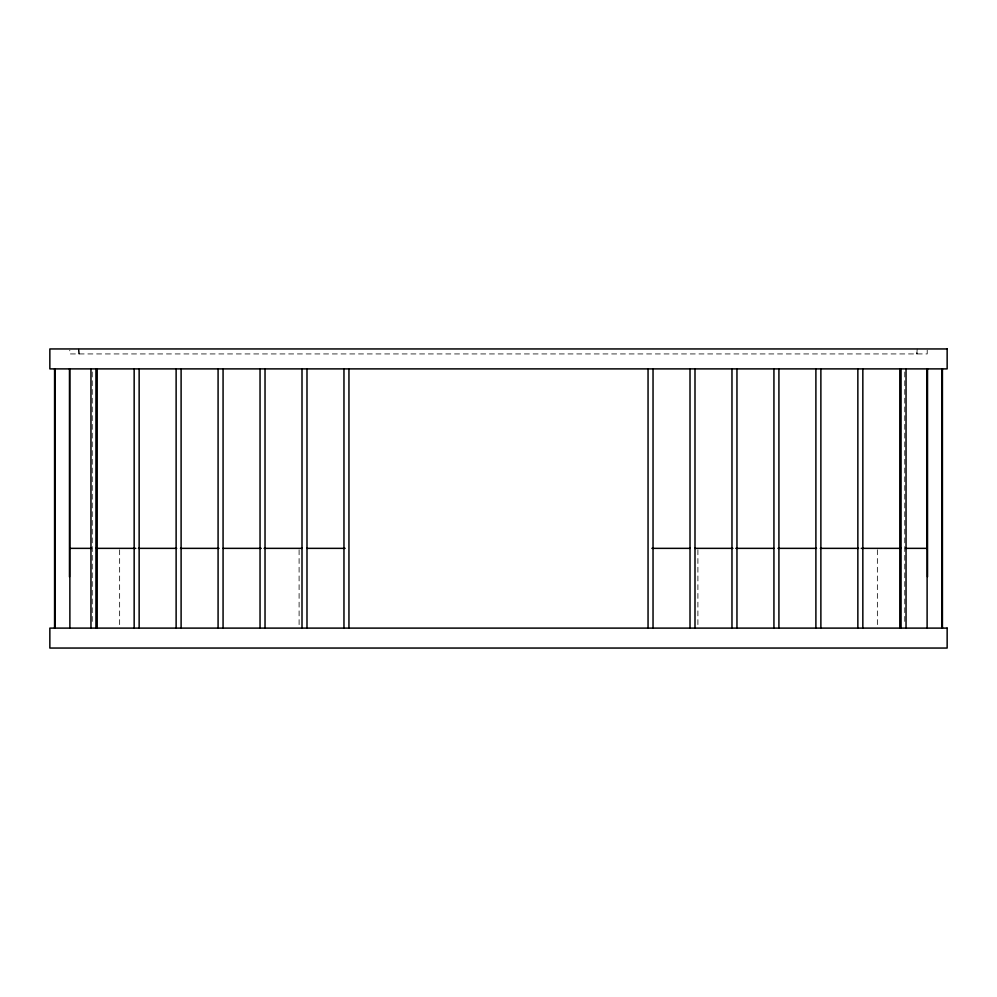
<?xml version="1.0" encoding="UTF-8"?>
<svg xmlns="http://www.w3.org/2000/svg" width="997" height="997" viewBox="0 0 997 997"><rect width="100%" height="100%" fill="white"/><g stroke="black" fill="none" stroke-linecap="round" stroke-linejoin="round"><path stroke-width="0.75" stroke-dasharray="4.99 3.74" d="M916.866 353.935L917.19 348.95L916.854 353.935M78.95 348.95L79.448 353.935M78.364 348.95L78.613 353.935M927.21 350.196L927.21 353.935L69.79 353.935L69.79 350.196M904.778 371.993L904.778 625.007M877.36 549.771L877.36 628.11M697.9 549.771L697.9 628.11M299.1 549.771L299.1 628.11M119.64 549.771L119.64 628.11M92.223 371.993L92.223 625.007"/><path stroke-width="1.5" d="M69.79 548.35L91.724 548.35M95.911 548.35L135.829 548.35M138.384 548.35L176.718 548.35M180.457 548.35L219.041 548.35M223.029 548.35L261.251 548.35M264.068 548.35L302.265 548.35M306.789 548.35L345.124 548.35M651.876 548.35L690.211 548.35M694.735 548.35L732.932 548.35M735.749 548.35L773.971 548.35M777.959 548.35L816.543 548.35M820.282 548.35L858.616 548.35M861.171 548.35L901.089 548.35M905.276 548.35L927.21 548.35M942.427 368.89L942.427 628.11M942.165 368.89L942.165 628.11M942.003 368.89L942.003 628.11M927.522 368.89L927.522 576.889M927.21 368.89L927.21 548.948M927.11 368.89L927.11 628.11M906.036 368.89L906.036 628.11M901.064 368.89L901.064 628.11M899.805 368.89L899.805 628.11M862.841 368.89L862.841 628.11M857.856 368.89L857.856 628.11M820.88 368.89L820.88 628.11M815.895 368.89L815.895 628.11M778.919 368.89L778.919 628.11M773.934 368.89L773.934 628.11M736.957 368.89L736.957 628.11M731.972 368.89L731.972 628.11M694.996 368.89L694.996 628.11M690.011 368.89L690.011 628.11M653.035 368.89L653.035 628.11M648.05 368.89L648.05 628.11M348.95 368.89L348.95 628.11M343.965 368.89L343.965 628.11M306.989 368.89L306.989 628.11M302.004 368.89L302.004 628.11M265.028 368.89L265.028 628.11M260.043 368.89L260.043 628.11M223.066 368.89L223.066 628.11M218.081 368.89L218.081 628.11M181.105 368.89L181.105 628.11M176.12 368.89L176.12 628.11M139.144 368.89L139.144 628.11M134.159 368.89L134.159 628.11M97.195 368.89L97.195 628.11M95.936 368.89L95.936 628.11M90.964 368.89L90.964 628.11M69.79 368.89L69.89 628.11M69.478 368.89L69.478 576.889M54.997 368.89L54.997 628.11M54.835 368.89L54.835 628.11M54.573 368.89L54.573 628.11M947.15 348.95L49.85 348.95L49.85 368.89L947.15 368.89L947.15 348.95M947.15 628.11L49.85 628.11L49.85 648.05L947.15 648.05L947.15 628.11"/></g></svg>
